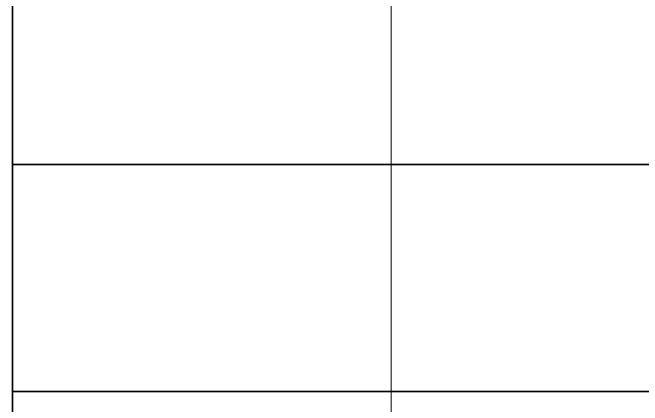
# Model space of a CAD drawing. Extents: x 315 to 857, y 212 to 651.
# Drawn here: x 392.41 to 400.73, y 219.6 to 224.8 of the extents above; entities that cross this region are included whole.
import ezdxf

# ---------------------------------------------------------------- set-up
doc = ezdxf.new("R2010")
doc.units = 0

msp = doc.modelspace()

# ---------------------------------------------------------------- linework, layer by layer
at = {"color": 7, "lineweight": 35, "ltscale": 0.075}
for p, q in [((392.412, 222.7869), (392.412, 225.7869)), ((392.412, 219.7869), (392.412, 222.7869)), ((392.412, 219.7869), (392.412, 216.7869))]:
    msp.add_line(p, q, dxfattribs=at)
at = {"color": 7, "lineweight": 13, "ltscale": 0.075}
for p, q in [((397.412, 222.7869), (397.412, 225.7869)), ((397.412, 219.7869), (397.412, 222.7869)), ((397.412, 219.7869), (397.412, 216.7869))]:
    msp.add_line(p, q, dxfattribs=at)
at = {"color": 7, "lineweight": 35, "ltscale": 0.125}
for p, q in [((392.412, 222.7869), (397.412, 222.7869)), ((392.412, 222.7869), (397.412, 222.7869)), ((392.412, 219.7869), (397.412, 219.7869)), ((392.412, 219.7869), (397.412, 219.7869))]:
    msp.add_line(p, q, dxfattribs=at)
at = {"color": 7, "lineweight": 35, "ltscale": 0.269374}
for p, q in [((408.187, 222.7869), (397.412, 222.7869)), ((408.187, 219.7869), (397.412, 219.7869))]:
    msp.add_line(p, q, dxfattribs=at)
at = {"color": 7, "lineweight": 35}
for p, q in [((453.792, 222.7869), (397.412, 222.7869)), ((453.792, 219.7869), (397.412, 219.7869))]:
    msp.add_line(p, q, dxfattribs=at)

doc.saveas('drawing.dxf')
